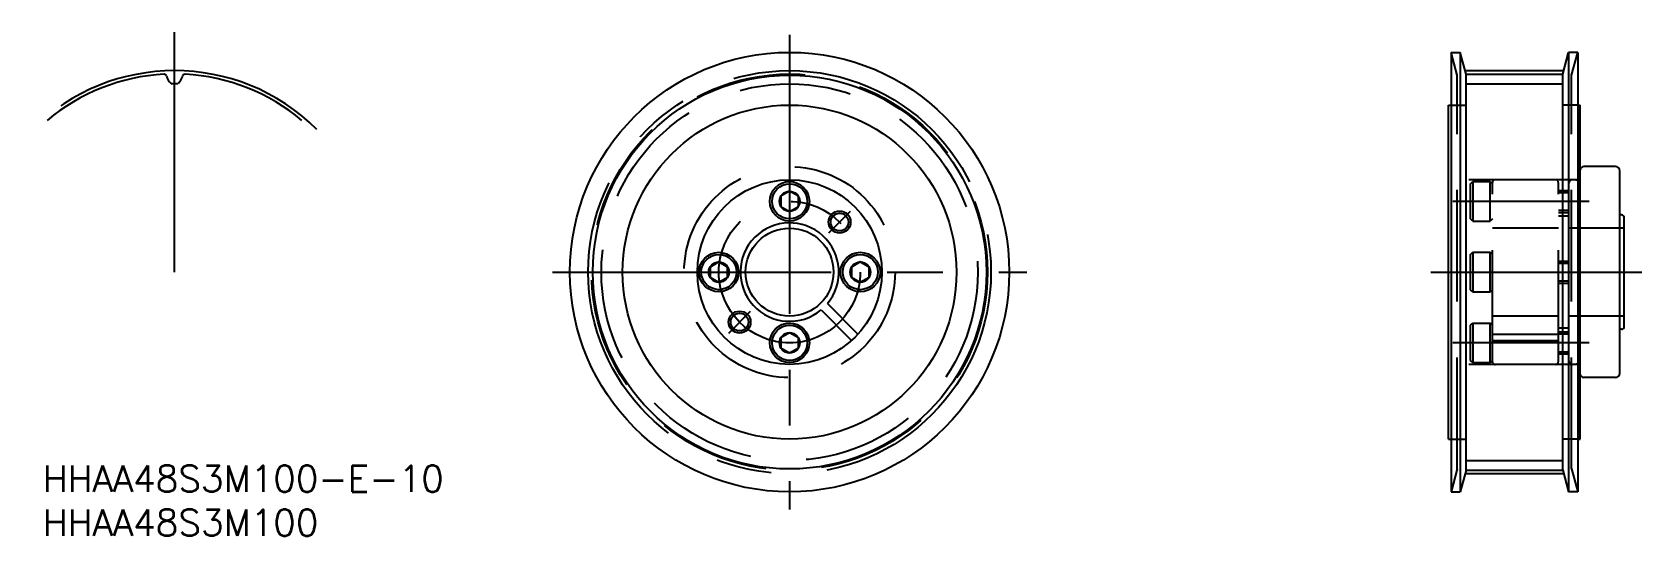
# Model space of a CAD drawing. Extents: x -86 to 97, y -30 to 27.
import ezdxf

# ---------------------------------------------------------------- set-up
doc = ezdxf.new("R2010")
doc.units = 0
doc.linetypes.add('CENTER', pattern=[50.8, 31.75, -6.35, 6.35, -6.35])
doc.linetypes.add('DASHED', pattern=[19.05, 12.7, -6.35])
doc.layers.get('0').update_dxf_attribs({"linetype": 'CONTINUOUS'})
doc.layers.add('CENTER', color=1, linetype='CENTER')
doc.styles.get("Standard").update_dxf_attribs({"font": 'txt.shx', "height": 3, "bigfont": 'bigfont.shx'})

# ---------------------------------------------------------------- blocks, each defined once
blk = doc.blocks.new('*U20')
at = {"color": 7, "linetype": 'CONTINUOUS'}
blk.add_text('HHAA48S3M100', height=3, dxfattribs=at).set_placement((-85, -30))
blk = doc.blocks.new('*U21')
at = {"color": 7, "linetype": 'CONTINUOUS'}
blk.add_text('HHAA48S3M100-E-10', height=3, dxfattribs=at).set_placement((-85, -25))

msp = doc.modelspace()

# ---------------------------------------------------------------- linework, layer by layer
at = {"color": 7, "linetype": 'CONTINUOUS'}
for p, q in [((75.3, 25), (76.34, 25)), ((75.3, 25), (75.3, -25)), ((77, 22.53), (76.34, 25)), ((76.34, 25), (76.34, -25)), ((88, 22.53), (88.66, 25)), ((89.7, 25), (88.66, 25)), ((88.66, 25), (88.66, -25)), ((89.7, 25), (89.7, -25)), ((77, 22.53), (88, 22.53)), ((77, -22.53), (77, 22.53)), ((88, -22.53), (88, 22.53)), ((75, -19), (75, 19)), ((75, 19), (75.3, 19)), ((89.7, 19), (90, 19)), ((90, -19), (90, 19)), ((90, -11.6), (90, 11.6)), ((94, 12), (90.4, 12)), ((94.5, -11.5), (94.5, 11.5)), ((0, 9.2), (-1, 8.63)), ((1, 8.63), (0, 9.2)), ((-1, 8.63), (-1, 7.47)), ((-1, 7.47), (0, 6.9)), ((0, 6.9), (1, 7.47)), ((1, 7.47), (1, 8.63)), ((94.7, 6.5), (94.5, 6.5)), ((95, -6.2), (95, 6.2)), ((-8.05, 1.15), (-9.05, 0.58)), ((-9.05, 0.58), (-9.05, -0.58)), ((-7.05, 0.58), (-8.05, 1.15)), ((-7.05, -0.58), (-7.05, 0.58)), ((8.05, 1.15), (7.05, 0.58)), ((7.05, 0.58), (7.05, -0.58)), ((9.05, 0.58), (8.05, 1.15)), ((9.05, -0.58), (9.05, 0.58)), ((-9.05, -0.58), (-8.05, -1.15)), ((-8.05, -1.15), (-7.05, -0.58)), ((7.05, -0.58), (8.05, -1.15)), ((8.05, -1.15), (9.05, -0.58)), ((4.3, -3.59), (7.77, -7.06)), ((3.59, -4.3), (7.06, -7.77)), ((0, -6.9), (-1, -7.47)), ((1, -7.47), (0, -6.9)), ((94.7, -6.5), (94.5, -6.5)), ((-1, -7.47), (-1, -8.63)), ((-1, -8.63), (0, -9.2)), ((0, -9.2), (1, -8.63)), ((1, -8.63), (1, -7.47)), ((94, -12), (90.4, -12)), ((75, -19), (75.3, -19)), ((89.7, -19), (90, -19)), ((77, -22.53), (76.34, -25)), ((77, -22.53), (88, -22.53)), ((88, -22.53), (88.66, -25)), ((75.3, -25), (76.34, -25)), ((89.7, -25), (88.66, -25))]:
    msp.add_line(p, q, dxfattribs=at)
at = {"color": 3, "linetype": 'DASHED'}
for p, q in [((76, 22.4), (75.3, 25)), ((89, 22.4), (89.7, 25)), ((76, -22.4), (76, 22.4)), ((89, -22.4), (89, 22.4)), ((77, 21.42), (88, 21.42)), ((75.3, 19), (77, 19)), ((89.7, 19), (88, 19)), ((90, 10.5), (75, 10.5)), ((77.5, 10.05), (77.75, 10.3)), ((77.5, 6.05), (77.5, 10.05)), ((77.75, 10.3), (79.75, 10.3)), ((77.75, 10.3), (77.75, 5.8)), ((79.75, 10.3), (80, 10.05)), ((79.75, 5.8), (79.75, 10.3)), ((80, -10.2), (80, 10.2)), ((87.5, -10.2), (87.5, 10.2)), ((87.5, 9.3), (88.7, 9.3)), ((88.7, -10.1), (88.7, 10.1)), ((89.39, 10.5), (89.1, 10.5)), ((89.69, 10.42), (89.39, 10.5)), ((87.5, 9.06), (88.7, 9.06)), ((77.75, 5.8), (77.5, 6.05)), ((77.75, 5.8), (79.75, 5.8)), ((80, 6.05), (79.75, 5.8)), ((87.5, 7.04), (88.7, 7.04)), ((87.5, 6.8), (88.7, 6.8)), ((88.7, 6.37), (87.5, 6.37)), ((87.5, 5), (80, 5)), ((95, 5), (88.7, 5)), ((77.5, 2), (77.75, 2.25)), ((77.5, -2), (77.5, 2)), ((77.75, 2.25), (79.75, 2.25)), ((77.75, 2.25), (77.75, -2.25)), ((79.75, 2.25), (80, 2)), ((79.75, -2.25), (79.75, 2.25)), ((87.5, 1.25), (88.7, 1.25)), ((87.5, 1.01), (88.7, 1.01)), ((87.5, -1.01), (88.7, -1.01)), ((87.5, -1.25), (88.7, -1.25)), ((77.75, -2.25), (77.5, -2)), ((77.75, -2.25), (79.75, -2.25)), ((80, -2), (79.75, -2.25)), ((87.5, -5), (80, -5)), ((95, -5), (88.7, -5)), ((77.5, -6.05), (77.75, -5.8)), ((77.5, -10.05), (77.5, -6.05)), ((77.75, -5.8), (79.75, -5.8)), ((77.75, -5.8), (77.75, -10.3)), ((79.75, -5.8), (80, -6.05)), ((79.75, -10.3), (79.75, -5.8)), ((80, -7.06), (87.5, -7.06)), ((88.7, -6.37), (87.5, -6.37)), ((87.5, -6.8), (88.7, -6.8)), ((87.5, -7.04), (88.7, -7.04)), ((80, -7.77), (87.5, -7.77)), ((87.5, -9.06), (88.7, -9.06)), ((90, -10.5), (75, -10.5)), ((77.75, -10.3), (77.5, -10.05)), ((77.75, -10.3), (79.75, -10.3)), ((80, -10.05), (79.75, -10.3)), ((87.5, -9.3), (88.7, -9.3)), ((89.39, -10.5), (89.1, -10.5)), ((89.69, -10.42), (89.39, -10.5)), ((75.3, -19), (77, -19)), ((89.7, -19), (88, -19)), ((77, -21.42), (88, -21.42)), ((76, -22.4), (75.3, -25)), ((89, -22.4), (89.7, -25))]:
    msp.add_line(p, q, dxfattribs=at)
at = {"color": 7, "linetype": 'CONTINUOUS'}
for centre, radius in [((0, 0), 25), ((0, 0), 22.4), ((0, 0), 19), ((0, 0), 10.5), ((0, 8.05), 2.25), ((0, 8.05), 2), ((0, 8.05), 1.15), ((5.69, 5.69), 1.01), ((0, 0), 5), ((-8.05, 0), 2.25), ((-8.05, 0), 2), ((8.05, 0), 2.25), ((8.05, 0), 2), ((-8.05, 0), 1.15), ((8.05, 0), 1.15), ((-5.69, -5.69), 1.01), ((0, -8.05), 2.25), ((0, -8.05), 2), ((0, -8.05), 1.15)]:
    msp.add_circle(centre, radius, dxfattribs=at)
at = {"color": 3, "linetype": 'DASHED'}
for radius in [22.53, 21.42, 12]:
    msp.add_circle((0, 0), radius, dxfattribs=at)
at = {"color": 3, "linetype": 'CONTINUOUS'}
for centre in [(5.69, 5.69), (-5.69, -5.69)]:
    msp.add_circle(centre, 1.25, dxfattribs=at)
at = {"color": 7, "linetype": 'CONTINUOUS'}
for centre, radius, start, end in [((-70, 0), 22.54, 93.0329, 130), ((-71.18, 22.23), 0.28, 17.3226, 93.0329), ((-69.03, 22.9), 1.98, 197.3226, 226.4226), ((-70.97, 22.9), 1.98, 313.5774, 342.6774), ((-68.82, 22.23), 0.28, 86.9671, 162.6774), ((-70, 0), 22.54, 50, 86.9671), ((-70.28, 21.58), 0.15, 226.4226, 270.7515), ((-70, 0), 21.43, 90, 90.7515), ((-70, 0), 21.43, 89.2485, 90), ((-69.72, 21.58), 0.15, 269.2485, 313.5774), ((90.4, 11.6), 0.4, 90, 180), ((94, 11.5), 0.5, 0, 90), ((0, 0), 5.6, 320.1225, 309.8775), ((94.7, 6.2), 0.3, 360, 90), ((94.7, -6.2), 0.3, 270, 0), ((90.4, -11.6), 0.4, 180, 270), ((94, -11.5), 0.5, 270, 0)]:
    msp.add_arc(centre, radius, start, end, dxfattribs=at)
at = {"color": 3, "linetype": 'DASHED'}
for centre, radius, start, end in [((80.3, 10.2), 0.3, 90, 180), ((87.2, 10.2), 0.3, 0, 90), ((89.1, 10.1), 0.4, 90, 180), ((89.77, 10.73), 0.32, 255, 315.7191), ((80.3, -10.2), 0.3, 180, 270), ((87.2, -10.2), 0.3, 270, 0), ((89.1, -10.1), 0.4, 180, 270), ((89.77, -10.73), 0.32, 44.2809, 105)]:
    msp.add_arc(centre, radius, start, end, dxfattribs=at)
at = {"layer": 'CENTER', "color": 1, "linetype": 'CENTER'}
for p, q in [((-70, 0), (-70, 27.29)), ((0, 27), (0, -27)), ((77, 22.92), (88, 22.92)), ((91, 8.05), (75.5, 8.05)), ((4.46, 4.45), (6.93, 6.93)), ((-27, 0), (27, 0)), ((73, 0), (97, 0)), ((-6.93, -6.93), (-4.46, -4.45)), ((91, -8.05), (75.5, -8.05)), ((77, -22.92), (88, -22.92))]:
    msp.add_line(p, q, dxfattribs=at)
for radius in [22.92, 8.05]:
    msp.add_circle((0, 0), radius, dxfattribs=at)
msp.add_arc((-70, 0), 22.92, 45, 135, dxfattribs=at)

# ---------------------------------------------------------------- block references
at = {"color": 7, "linetype": 'CONTINUOUS'}
for name in ['*U21', '*U20']:
    msp.add_blockref(name, (0, 0), dxfattribs=at)

doc.saveas('drawing.dxf')
